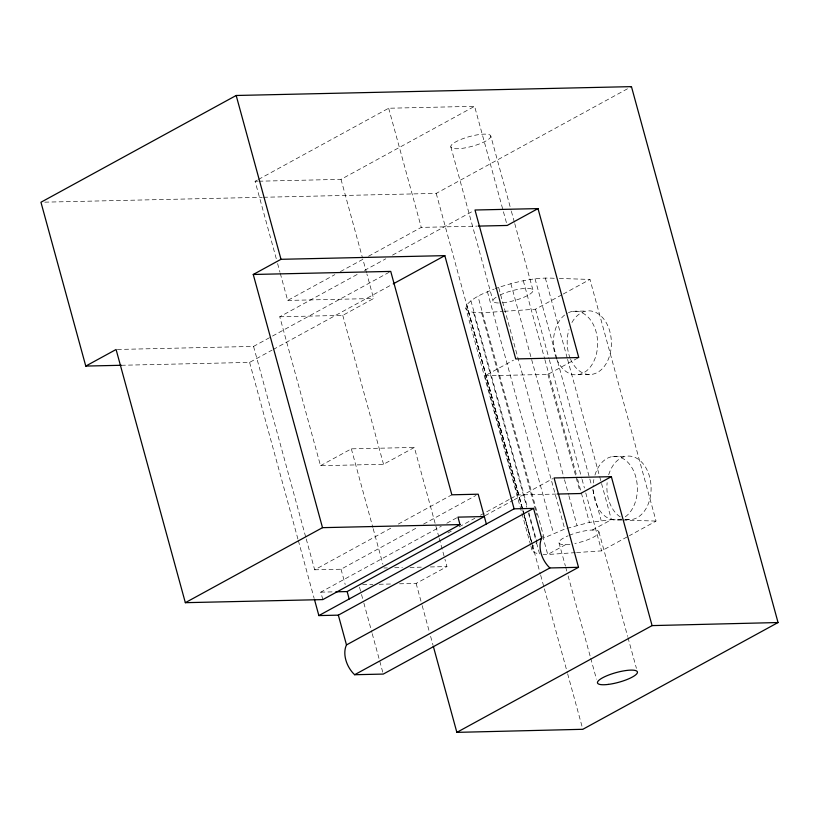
<?xml version="1.0" encoding="UTF-8"?>
<svg xmlns="http://www.w3.org/2000/svg" width="819" height="819" viewBox="0 0 819 819"><rect width="100%" height="100%" fill="white"/><g stroke="black" fill="none" stroke-linecap="round" stroke-linejoin="round"><path stroke-width="0.61" stroke-dasharray="4.09 3.07" d="M530.589 545.034L465.837 308.302L466.789 304.822C473.966 296.847 484.367 292.915 494.144 289.117M536.588 543.017L539.619 554.115L534.234 552.569L531.941 549.969L532.893 546.478L537.029 542.362L528.931 512.766M565.612 544.655L547.727 554.504L543.099 554.279M276.259 258.671L255.088 181.286L257.33 180.057M258.456 179.443L388.667 108.241L474.59 106.316L507.186 225.46M258.876 181.204L341.011 179.361L474.59 106.316M263.523 197.266L436.22 193.397L631.449 86.63M280.293 273.413L287.684 300.43L334.828 274.652M340.438 271.58L362.889 259.306L366.554 272.717M368.499 256.234L421.263 227.385L476.934 226.136M438.882 537.1L414.353 447.44L383.527 464.291L320.516 465.704L279.77 316.779L358.865 273.526M364.475 270.454L385.8 258.794M392.536 255.108L473.894 210.616M117.352 349.467L253.562 346.417L271.406 336.66M272.522 336.046L389.619 272.01M121.325 365.274L249.6 362.407L272.041 350.133M273.167 349.518L392.096 284.48M279.77 316.779L342.782 315.366L373.607 298.505L366.892 273.945M504.176 311.322L535.503 309.213L562.182 294.625M563.288 294.011L589.967 279.433L656.07 521.089L629.401 535.677M320.516 465.704L351.341 448.843L414.353 447.44M556.336 494.072L517.506 494.942L484.92 375.798L513.533 360.145M484.92 375.798L547.931 374.385L577.651 358.128M306.234 538.953L314.68 569.809L392.741 527.119M398.321 524.068L451.853 494.799M314.68 569.809L341.032 569.225L417.977 527.139M423.556 524.088L475.972 495.423M322.829 599.6L320.792 592.147L441.236 526.279M446.805 523.239L456.848 517.741M447.911 533.005L451.279 531.162M459.142 526.863L474.856 518.273M480.466 515.202L509.653 499.242M510.769 498.628L517.506 494.942M485.073 515.683L513.134 500.337M514.26 499.723L552.958 478.562M399.57 583.804L416.124 583.435L446.949 566.584L444.932 559.213M576.556 552.559L601.617 550.87L628.286 536.281M592.321 530.047L611.435 519.666L621.641 519.993M554.248 278.286C535.309 277.006 516.554 281.695 498.638 287.397L564.752 529.064L544.062 537.878L477.948 296.222M495.27 288.687L498.638 287.397M566.973 528.388L589.404 522.399L611.435 519.666L567.587 359.377M465.837 308.302L468.13 310.903L473.505 312.448L481.613 312.838L502.917 311.404M575.296 552.641L547.727 554.504L542.669 536.005M255.088 181.286L257.616 181.234M44.789 202.16L262.244 197.297M287.684 300.43L373.607 298.505M572.972 311.312L586.721 311.005M578.081 374.672L591.83 374.365M612.694 456.521L626.443 456.214M617.802 519.881L631.551 519.574M383.937 567.987L387.367 567.915M394.748 567.751L402.395 567.577M410.032 567.403L424.027 567.096M430.395 566.953L446.949 566.584M362.653 584.633L372.84 584.408M379.207 584.264L390.663 584.008M320.792 592.147L333.333 591.871M559.357 278.45L589.967 279.433M622.911 520.034L656.07 521.089M545.321 277.999L567.25 358.149M535.042 278.798L591.379 484.705M592.721 489.639L601.156 520.464M490.796 136.036A20.7 5.037 -15.3 0 1 461.773 148.403A20.7 5.037 -15.3 0 1 459.889 139.865A20.7 5.037 -15.3 0 1 490.796 136.036L511.046 210.063M511.384 211.302L514.424 222.41M514.762 223.638L532.995 290.274M598.935 531.93L627.63 636.383M627.968 637.612L636.414 668.324M535.503 309.213L548.996 358.527M549.334 359.756L581.715 478.122M582.053 479.361L584.418 487.991M585.759 492.925L601.617 550.87M523.3 280.733L544.543 358.415M544.881 359.643L577.262 478.009M577.6 479.238L589.404 522.399M547.931 374.385L579.852 491.072M510.882 283.671L564.168 478.48M564.506 479.709L568.56 494.502M568.898 495.741L576.986 525.327M450.839 146.836L493.038 301.075M558.998 542.782L565.407 566.124M565.745 567.352L566.758 571.038M568.11 575.952L590.397 657.053M590.734 658.281L596.467 679.176M487.407 291.677L553.521 533.343M481.613 312.838L536.936 515.049M470.915 300.696L527.252 506.603M473.505 312.448L526.801 507.258M528.49 513.431L536.25 541.789M466.789 304.822L532.217 544.021M436.22 193.397L522.491 508.773M522.829 510.012L540.356 574.068M540.694 575.307L544.062 587.622M544.4 588.851L567.321 672.624M567.659 673.863L582.821 729.299M468.13 310.903L523.781 514.342M524.119 515.581L531.879 543.939M532.217 545.167L534.234 552.569M530.927 546.263L531.941 549.969M388.667 108.241L421.263 227.385M341.011 179.361L362.52 257.975M439.219 538.329L444.594 557.985M342.782 315.366L383.527 464.291M416.124 583.435L421.846 604.361M422.184 605.589L429.248 631.439M430.599 636.363L432.954 644.983M351.341 448.843L372.84 527.456M373.177 528.685L382.923 564.301M277.6 263.585L279.955 272.184M359.5 587.172L361.179 593.284M361.517 594.512L363.523 601.852M363.861 603.081L371.898 632.463M372.225 633.681L382.944 672.849M341.032 569.225L345.208 584.51M253.562 346.417L305.897 537.725M249.6 362.407L298.014 539.383M298.351 540.612L314.158 598.382M571.938 322.512A31.839 22.103 88.7 0 1 604.852 320.475A31.839 22.103 88.7 0 1 603.122 367.833A31.839 22.103 88.7 0 1 570.597 359.275M570.167 358.241A31.839 22.103 88.7 0 1 568.98 329.576M620.229 516.902A31.839 22.103 88.7 0 1 607.125 482.729M608.701 474.774A31.839 22.103 88.7 0 1 635.964 457.852A31.839 22.103 88.7 0 1 650.511 495.771A31.839 22.103 88.7 0 1 625.777 519.307M621.211 519A31.839 22.103 88.7 0 1 593.202 485.391M593.376 483.036A31.839 22.103 88.7 0 1 593.877 479.555M594.952 475.081A31.839 22.103 88.7 0 1 631.121 466.421A31.839 22.103 88.7 0 1 623.402 517.987M568.458 312.663A31.839 22.103 88.7 0 1 595.843 330.937A31.839 22.103 88.7 0 1 585.831 371.406A31.839 22.103 88.7 0 1 556.848 359.582M556.418 358.548A31.839 22.103 88.7 0 1 567.383 313.206M499.989 295.045A20.7 5.037 -15.3 0 1 527.62 288.37A20.7 5.037 -15.3 0 1 527.313 295.659A20.7 5.037 -15.3 0 1 499.651 302.979M498.413 302.979A20.7 5.037 -15.3 0 1 498.116 296.007M569.164 535.35A20.7 5.016 -15.4 0 1 598.74 531.48A20.7 5.016 -15.4 0 1 574.846 543.499M569.922 544.318A20.7 5.016 -15.4 0 1 568.048 535.81"/><path stroke-width="1.23" d="M433.292 646.211L456.859 732.37L582.821 729.299L778.05 622.532L631.449 86.63L236.179 95.485L40.95 202.252L85.77 366.073L121.325 365.274M85.77 366.073L116.083 349.498L185.34 602.682L322.829 599.6L460.002 524.58L457.964 517.137L484.316 516.543L347.143 591.564L335.841 591.809M460.002 524.58L322.512 527.661L253.255 274.478L280.999 259.306L444.83 255.641L514.097 508.824L533.568 508.384L541.717 538.165A22.512 15.254 61.3 0 0 549.866 567.956L578.511 567.311L554.064 477.958L611.353 476.668L652.088 625.603L778.05 622.532M393.222 283.865L444.83 255.641M538.011 208.599L475 210.012L515.745 358.937L578.757 357.534L538.011 208.599L507.186 225.46L478.204 226.105M185.34 602.682L322.512 527.661M314.496 599.61L318.867 615.581L514.097 508.824M318.867 615.581L338.339 615.151L533.568 508.384M611.353 476.668L580.517 493.529L557.606 494.041M578.511 567.311L383.282 674.078L354.637 674.723A22.512 15.254 61.3 0 1 346.488 644.932L541.717 538.165M354.637 674.723L549.866 567.956M456.859 732.37L652.088 625.603M253.255 274.478L390.735 271.406L451.853 494.799L478.204 494.205L486.353 523.996M236.179 95.485L280.999 259.306M347.143 591.564L349.181 599.006M338.339 615.151L346.488 644.932M608.404 684.397A20.7 5.016 -15.4 0 0 637.428 672.01A20.7 5.016 -15.4 0 0 606.531 675.9A20.7 5.016 -15.4 0 0 608.404 684.397"/></g></svg>
